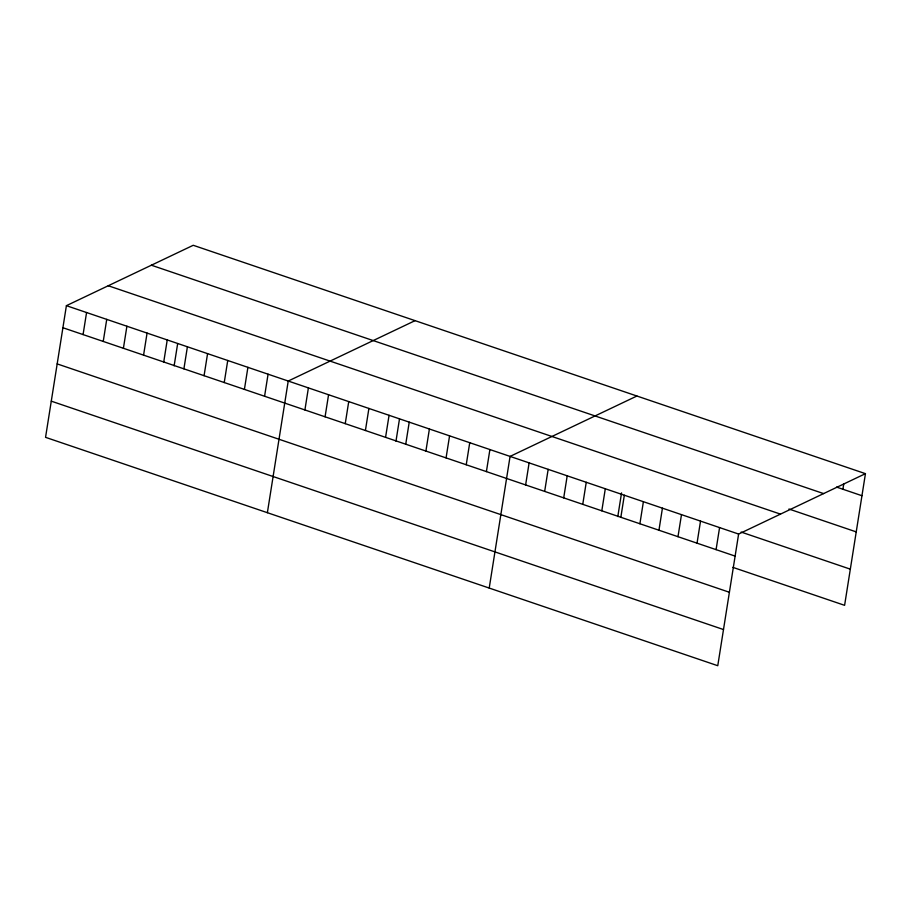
<?xml version="1.0" encoding="UTF-8"?>
<svg xmlns="http://www.w3.org/2000/svg" width="911" height="911" viewBox="0 0 911 911"><rect width="100%" height="100%" fill="white"/><g stroke="black" fill="none" stroke-linecap="round" stroke-linejoin="round"><path stroke-width="1.37" d="M865.45 473.663L193.234 245.287L66.401 305.675L45.55 437.337L717.766 665.713L738.616 534.051L865.45 473.663L844.599 605.325L732.865 567.359M83.072 334.576L86.568 312.53M103.239 341.431L106.735 319.374M123.406 348.287L126.902 326.229M143.574 355.131L147.07 333.084M163.741 361.986L167.237 339.928M174.138 365.812L177.668 343.561M183.908 368.841L187.404 346.784M204.075 375.685L207.571 353.639M224.243 382.54L227.739 360.483M244.41 389.396L247.906 367.338M264.577 396.239L268.073 374.193M267.378 512.699L288.229 381.037L415.063 320.649M304.912 409.939L308.396 387.892M325.079 416.794L328.564 394.748M345.246 423.649L348.731 401.592M365.413 430.493L368.898 408.447M385.569 437.348L389.065 415.302M395.978 441.186L399.496 418.923M405.737 444.204L409.233 422.146M425.904 451.047L429.4 429.001M446.071 457.903L449.567 435.857M466.238 464.758L469.734 442.7M486.406 471.602L489.902 449.556M489.218 588.062L510.069 456.411L636.891 396.023M525.624 484.925L529.109 462.879M544.664 491.393L548.16 469.347M563.715 497.873L567.2 475.815M582.755 504.341L586.251 482.283M601.807 510.809L605.303 488.763M617.806 516.548L621.553 492.897M620.846 517.277L624.342 495.231M639.898 523.757L643.394 501.699M658.949 530.225L662.434 508.167M677.989 536.693L681.485 514.647M697.04 543.161L700.525 521.115M716.08 549.629L719.576 527.583M842.914 489.253L843.78 483.73M836.56 487.089L861.954 495.721M151.374 265.215L823.601 493.591M788.937 509.021L856.226 531.887M108.261 285.747L780.476 514.123M741.133 532.058L850.327 569.159M66.401 305.675L738.616 534.051M62.905 327.732L735.131 556.109M57.177 363.899L729.404 592.275M51.278 401.159L723.493 629.547"/></g></svg>
